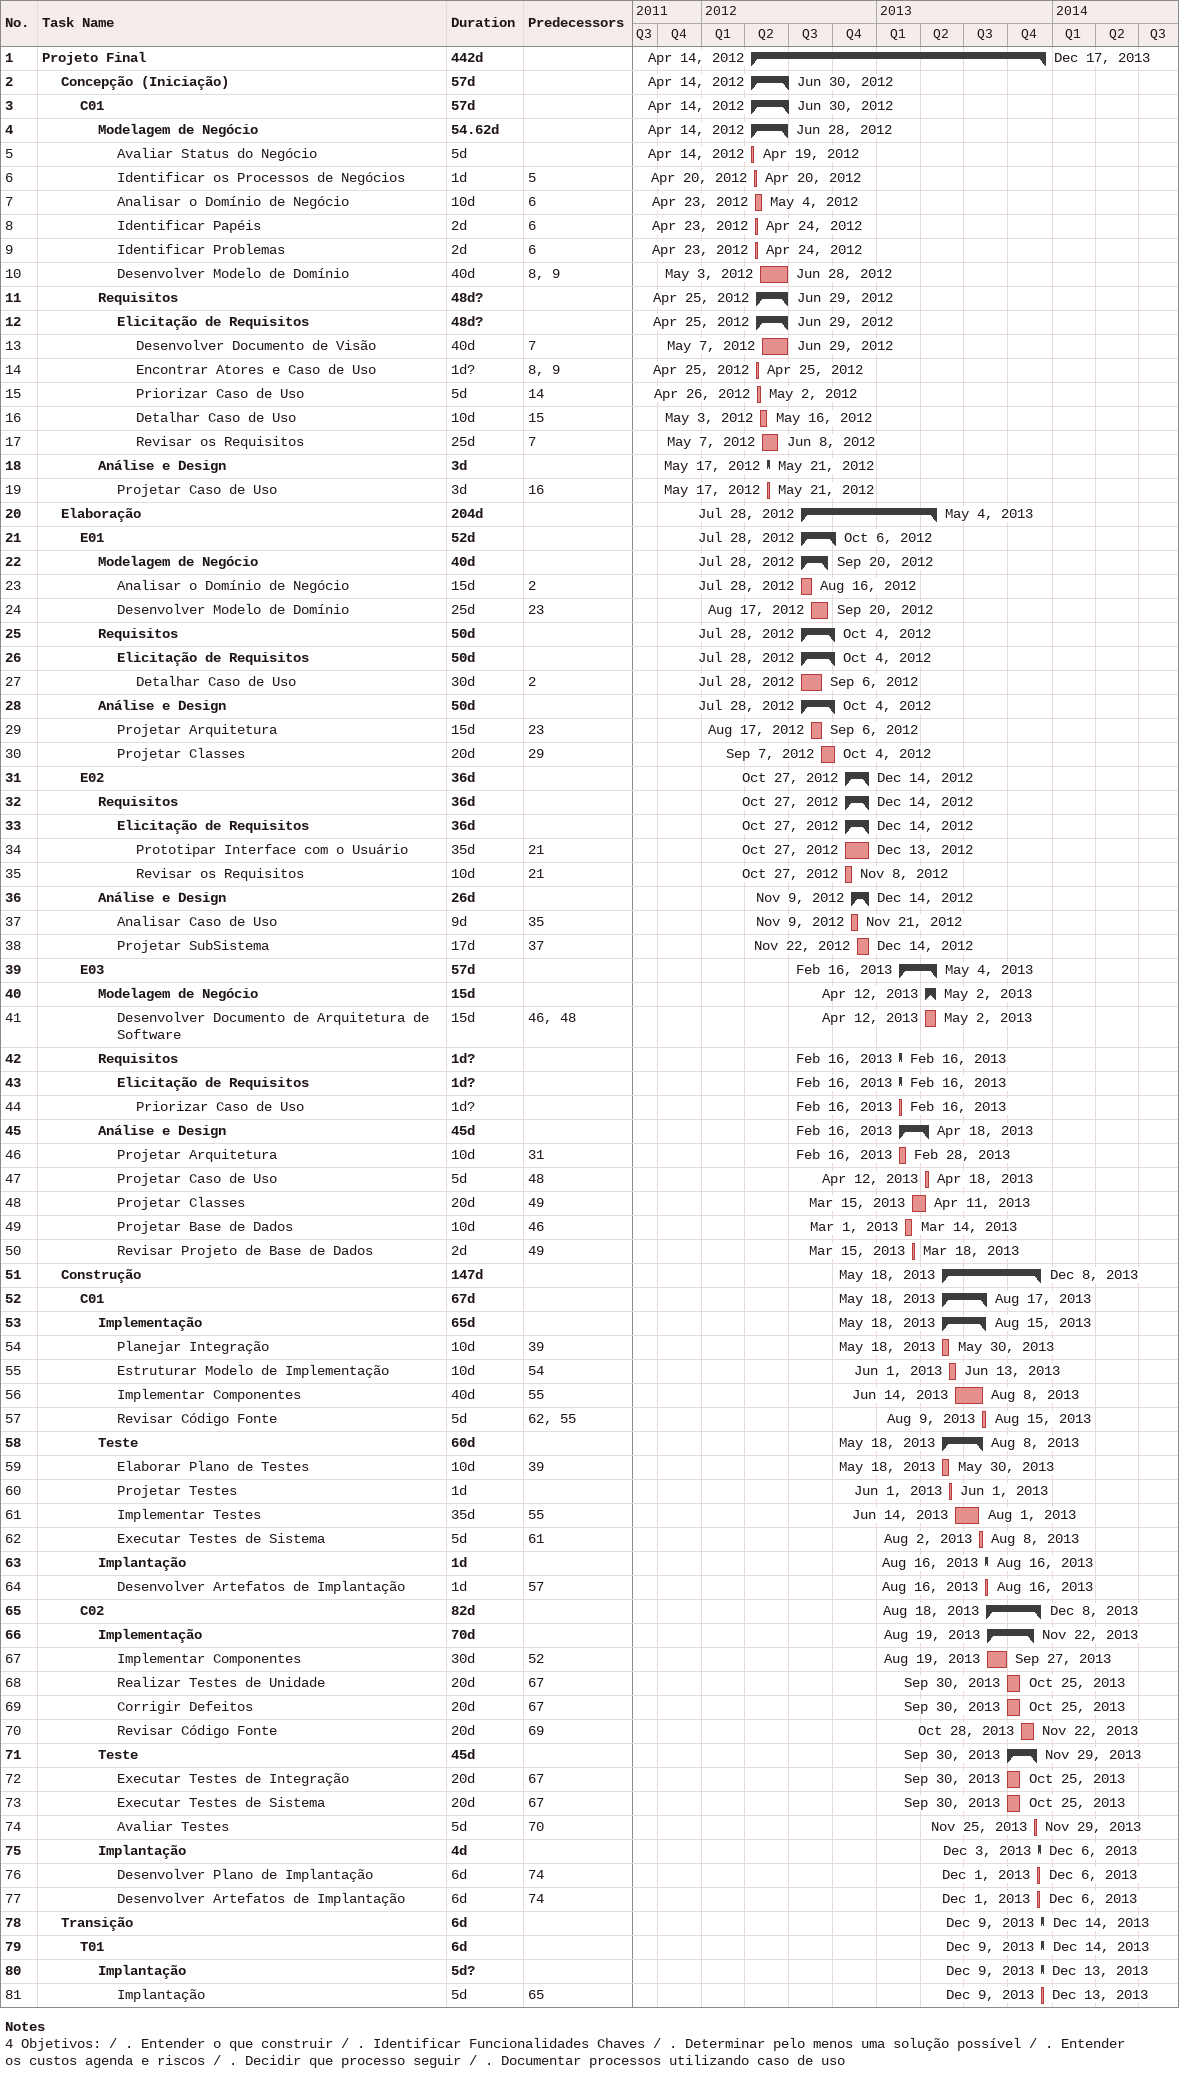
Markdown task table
| ID | Level | Task | Duration | Start | Finish | Predecessors |
|---|---|---|---|---|---|---|
| 1 | 1 | **Projeto Final** | 442d | 2012-04-14 | 2013-12-17 |  |
| 2 | 2 | **Concepção (Iniciação)** | 57d | 2012-04-14 | 2012-06-30 |  |
| 3 | 3 | **C01** | 57d | 2012-04-14 | 2012-06-30 |  |
| 4 | 4 | **Modelagem de Negócio** | 54.62d | 2012-04-14 | 2012-06-28 |  |
| 5 | 5 | Avaliar Status do Negócio | 5d | 2012-04-14 | 2012-04-19 |  |
| 6 | 5 | Identificar os Processos de Negócios | 1d | 2012-04-20 | 2012-04-20 | 5 |
| 7 | 5 | Analisar o Domínio de Negócio | 10d | 2012-04-23 | 2012-05-04 | 6 |
| 8 | 5 | Identificar Papéis | 2d | 2012-04-23 | 2012-04-24 | 6 |
| 9 | 5 | Identificar Problemas | 2d | 2012-04-23 | 2012-04-24 | 6 |
| 10 | 5 | Desenvolver Modelo de Domínio | 40d | 2012-05-03 | 2012-06-28 | 8, 9 |
| 11 | 4 | **Requisitos** | 48d? | 2012-04-25 | 2012-06-29 |  |
| 12 | 5 | **Elicitação de Requisitos** | 48d? | 2012-04-25 | 2012-06-29 |  |
| 13 | 6 | Desenvolver Documento de Visão | 40d | 2012-05-07 | 2012-06-29 | 7 |
| 14 | 6 | Encontrar Atores e Caso de Uso | 1d? | 2012-04-25 | 2012-04-25 | 8, 9 |
| 15 | 6 | Priorizar Caso de Uso | 5d | 2012-04-26 | 2012-05-02 | 14 |
| 16 | 6 | Detalhar Caso de Uso | 10d | 2012-05-03 | 2012-05-16 | 15 |
| 17 | 6 | Revisar os Requisitos | 25d | 2012-05-07 | 2012-06-08 | 7 |
| 18 | 4 | **Análise e Design** | 3d | 2012-05-17 | 2012-05-21 |  |
| 19 | 5 | Projetar Caso de Uso | 3d | 2012-05-17 | 2012-05-21 | 16 |
| 20 | 2 | **Elaboração** | 204d | 2012-07-28 | 2013-05-04 |  |
| 21 | 3 | **E01** | 52d | 2012-07-28 | 2012-10-06 |  |
| 22 | 4 | **Modelagem de Negócio** | 40d | 2012-07-28 | 2012-09-20 |  |
| 23 | 5 | Analisar o Domínio de Negócio | 15d | 2012-07-28 | 2012-08-16 | 2 |
| 24 | 5 | Desenvolver Modelo de Domínio | 25d | 2012-08-17 | 2012-09-20 | 23 |
| 25 | 4 | **Requisitos** | 50d | 2012-07-28 | 2012-10-04 |  |
| 26 | 5 | **Elicitação de Requisitos** | 50d | 2012-07-28 | 2012-10-04 |  |
| 27 | 6 | Detalhar Caso de Uso | 30d | 2012-07-28 | 2012-09-06 | 2 |
| 28 | 4 | **Análise e Design** | 50d | 2012-07-28 | 2012-10-04 |  |
| 29 | 5 | Projetar Arquitetura | 15d | 2012-08-17 | 2012-09-06 | 23 |
| 30 | 5 | Projetar Classes | 20d | 2012-09-07 | 2012-10-04 | 29 |
| 31 | 3 | **E02** | 36d | 2012-10-27 | 2012-12-14 |  |
| 32 | 4 | **Requisitos** | 36d | 2012-10-27 | 2012-12-14 |  |
| 33 | 5 | **Elicitação de Requisitos** | 36d | 2012-10-27 | 2012-12-14 |  |
| 34 | 6 | Prototipar Interface com o Usuário | 35d | 2012-10-27 | 2012-12-13 | 21 |
| 35 | 6 | Revisar os Requisitos | 10d | 2012-10-27 | 2012-11-08 | 21 |
| 36 | 4 | **Análise e Design** | 26d | 2012-11-09 | 2012-12-14 |  |
| 37 | 5 | Analisar Caso de Uso | 9d | 2012-11-09 | 2012-11-21 | 35 |
| 38 | 5 | Projetar SubSistema | 17d | 2012-11-22 | 2012-12-14 | 37 |
| 39 | 3 | **E03** | 57d | 2013-02-16 | 2013-05-04 |  |
| 40 | 4 | **Modelagem de Negócio** | 15d | 2013-04-12 | 2013-05-02 |  |
| 41 | 5 | Desenvolver Documento de Arquitetura de Software | 15d | 2013-04-12 | 2013-05-02 | 46, 48 |
| 42 | 4 | **Requisitos** | 1d? | 2013-02-16 | 2013-02-16 |  |
| 43 | 5 | **Elicitação de Requisitos** | 1d? | 2013-02-16 | 2013-02-16 |  |
| 44 | 6 | Priorizar Caso de Uso | 1d? | 2013-02-16 | 2013-02-16 |  |
| 45 | 4 | **Análise e Design** | 45d | 2013-02-16 | 2013-04-18 |  |
| 46 | 5 | Projetar Arquitetura | 10d | 2013-02-16 | 2013-02-28 | 31 |
| 47 | 5 | Projetar Caso de Uso | 5d | 2013-04-12 | 2013-04-18 | 48 |
| 48 | 5 | Projetar Classes | 20d | 2013-03-15 | 2013-04-11 | 49 |
| 49 | 5 | Projetar Base de Dados | 10d | 2013-03-01 | 2013-03-14 | 46 |
| 50 | 5 | Revisar Projeto de Base de Dados | 2d | 2013-03-15 | 2013-03-18 | 49 |
| 51 | 2 | **Construção** | 147d | 2013-05-18 | 2013-12-08 |  |
| 52 | 3 | **C01** | 67d | 2013-05-18 | 2013-08-17 |  |
| 53 | 4 | **Implementação** | 65d | 2013-05-18 | 2013-08-15 |  |
| 54 | 5 | Planejar Integração | 10d | 2013-05-18 | 2013-05-30 | 39 |
| 55 | 5 | Estruturar Modelo de Implementação | 10d | 2013-06-01 | 2013-06-13 | 54 |
| 56 | 5 | Implementar Componentes | 40d | 2013-06-14 | 2013-08-08 | 55 |
| 57 | 5 | Revisar Código Fonte | 5d | 2013-08-09 | 2013-08-15 | 62, 55 |
| 58 | 4 | **Teste** | 60d | 2013-05-18 | 2013-08-08 |  |
| 59 | 5 | Elaborar Plano de Testes | 10d | 2013-05-18 | 2013-05-30 | 39 |
| 60 | 5 | Projetar Testes | 1d | 2013-06-01 | 2013-06-01 |  |
| 61 | 5 | Implementar Testes | 35d | 2013-06-14 | 2013-08-01 | 55 |
| 62 | 5 | Executar Testes de Sistema | 5d | 2013-08-02 | 2013-08-08 | 61 |
| 63 | 4 | **Implantação** | 1d | 2013-08-16 | 2013-08-16 |  |
| 64 | 5 | Desenvolver Artefatos de Implantação | 1d | 2013-08-16 | 2013-08-16 | 57 |
| 65 | 3 | **C02** | 82d | 2013-08-18 | 2013-12-08 |  |
| 66 | 4 | **Implementação** | 70d | 2013-08-19 | 2013-11-22 |  |
| 67 | 5 | Implementar Componentes | 30d | 2013-08-19 | 2013-09-27 | 52 |
| 68 | 5 | Realizar Testes de Unidade | 20d | 2013-09-30 | 2013-10-25 | 67 |
| 69 | 5 | Corrigir Defeitos | 20d | 2013-09-30 | 2013-10-25 | 67 |
| 70 | 5 | Revisar Código Fonte | 20d | 2013-10-28 | 2013-11-22 | 69 |
| 71 | 4 | **Teste** | 45d | 2013-09-30 | 2013-11-29 |  |
| 72 | 5 | Executar Testes de Integração | 20d | 2013-09-30 | 2013-10-25 | 67 |
| 73 | 5 | Executar Testes de Sistema | 20d | 2013-09-30 | 2013-10-25 | 67 |
| 74 | 5 | Avaliar Testes | 5d | 2013-11-25 | 2013-11-29 | 70 |
| 75 | 4 | **Implantação** | 4d | 2013-12-03 | 2013-12-06 |  |
| 76 | 5 | Desenvolver Plano de Implantação | 6d | 2013-12-01 | 2013-12-06 | 74 |
| 77 | 5 | Desenvolver Artefatos de Implantação | 6d | 2013-12-01 | 2013-12-06 | 74 |
| 78 | 2 | **Transição** | 6d | 2013-12-09 | 2013-12-14 |  |
| 79 | 3 | **T01** | 6d | 2013-12-09 | 2013-12-14 |  |
| 80 | 4 | **Implantação** | 5d? | 2013-12-09 | 2013-12-13 |  |
| 81 | 5 | Implantação | 5d | 2013-12-09 | 2013-12-13 | 65 |

Notes
- 4: Objetivos: / . Entender o que construir / . Identificar Funcionalidades Chaves / . Determinar pelo menos uma solução possível / . Entender os custos agenda e riscos / . Decidir que processo seguir / . Documentar processos utilizando caso de uso
